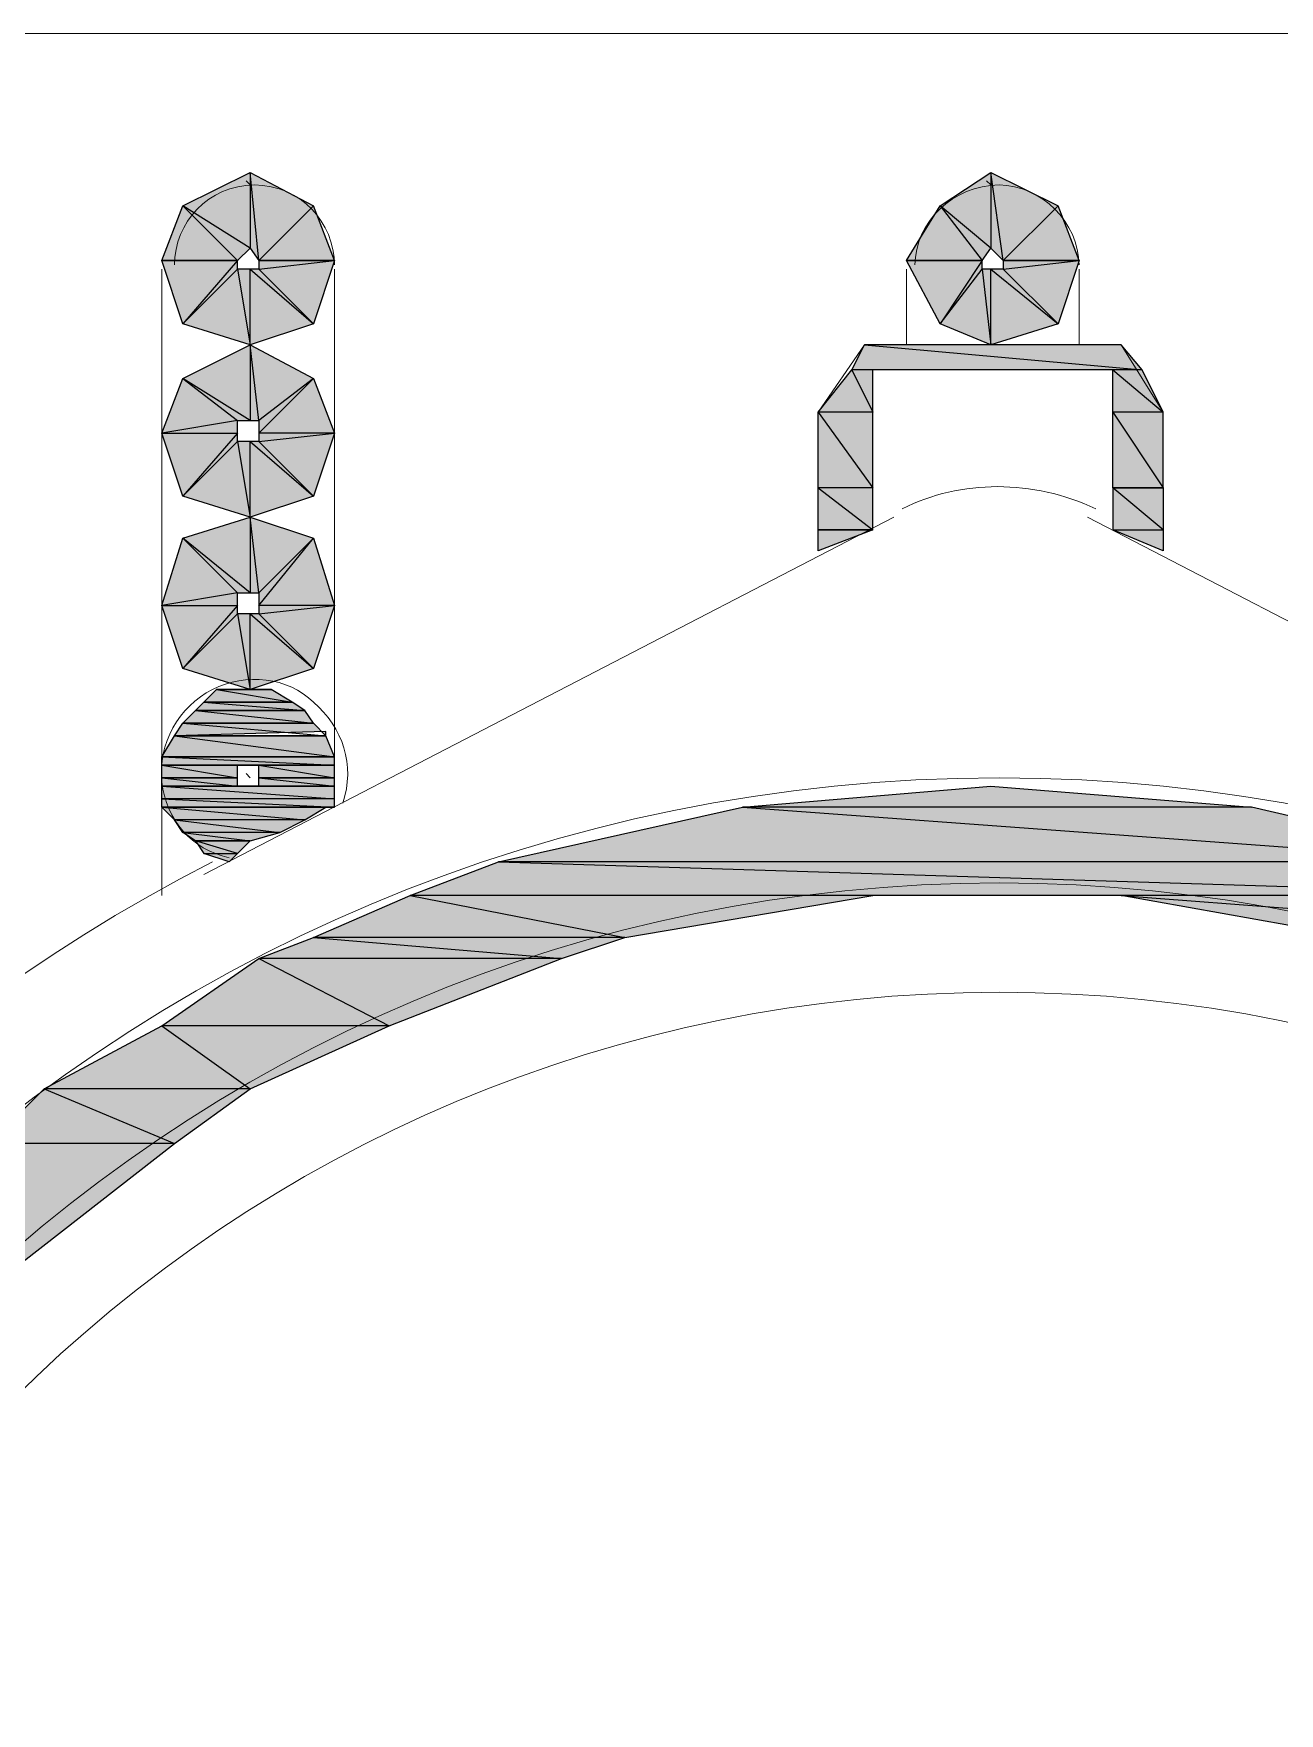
# Model space of a CAD drawing. Header units: millimetres. Extents: x 50 to 186, y -32 to 33.
# Drawn here: x 116.711 to 117.125, y -13.733 to -13.175 of the extents above; entities that cross this region are included whole.
import ezdxf

# ---------------------------------------------------------------- set-up
doc = ezdxf.new("R2010")
doc.units = ezdxf.units.MM
doc.layers.add('Prumada Eletrica', color=40, linetype='Continuous', lineweight=30)

msp = doc.modelspace()

# ---------------------------------------------------------------- hatches: boundary and pattern name
at = {"layer": 'Prumada Eletrica', "true_color": 0x000007}
h = msp.add_hatch(color=7, dxfattribs=at)
h.paths.add_polyline_path([(116.81108, -13.25027), (116.8041, -13.23211), (116.78594, -13.25027)])
h.paths.add_polyline_path([(116.8041, -13.23211), (116.78594, -13.25027), (116.78315, -13.22094)])
h.paths.add_polyline_path([(116.78594, -13.25027), (116.78315, -13.22094), (116.78315, -13.24608)])
h.paths.add_polyline_path([(116.78315, -13.22094), (116.78315, -13.24608), (116.7608, -13.23211)])
h.paths.add_polyline_path([(116.78315, -13.24608), (116.7608, -13.23211), (116.77896, -13.25027)])
h.paths.add_polyline_path([(116.7608, -13.23211), (116.77896, -13.25027), (116.75382, -13.25027)])
h = msp.add_hatch(color=7, dxfattribs=at)
h.paths.add_polyline_path([(117.05831, -13.25027), (117.05133, -13.23211), (117.03317, -13.25027)])
h.paths.add_polyline_path([(117.05133, -13.23211), (117.03317, -13.25027), (117.02898, -13.22094)])
h.paths.add_polyline_path([(117.03317, -13.25027), (117.02898, -13.22094), (117.02898, -13.24608)])
h.paths.add_polyline_path([(117.02898, -13.22094), (117.02898, -13.24608), (117.01222, -13.23211)])
h.paths.add_polyline_path([(117.02898, -13.24608), (117.01222, -13.23211), (117.02618, -13.25027)])
h.paths.add_polyline_path([(117.01222, -13.23211), (117.02618, -13.25027), (117.00104, -13.25027)])
h = msp.add_hatch(color=7, dxfattribs=at)
h.paths.add_polyline_path([(116.75382, -13.25027), (116.77896, -13.25027), (116.7608, -13.27122)])
h.paths.add_polyline_path([(116.77896, -13.25027), (116.7608, -13.27122), (116.77896, -13.25306)])
h.paths.add_polyline_path([(116.7608, -13.27122), (116.77896, -13.25306), (116.78315, -13.2782)])
h.paths.add_polyline_path([(116.77896, -13.25306), (116.78315, -13.2782), (116.78315, -13.25306)])
h.paths.add_polyline_path([(116.78315, -13.2782), (116.78315, -13.25306), (116.8041, -13.27122)])
h.paths.add_polyline_path([(116.78315, -13.25306), (116.8041, -13.27122), (116.78594, -13.25306)])
h.paths.add_polyline_path([(116.8041, -13.27122), (116.78594, -13.25306), (116.81108, -13.25027)])
h.paths.add_polyline_path([(116.78594, -13.25306), (116.81108, -13.25027), (116.78594, -13.25027)])
h = msp.add_hatch(color=7, dxfattribs=at)
h.paths.add_polyline_path([(117.00104, -13.25027), (117.02618, -13.25027), (117.01222, -13.27122)])
h.paths.add_polyline_path([(117.02618, -13.25027), (117.01222, -13.27122), (117.02618, -13.25306)])
h.paths.add_polyline_path([(117.01222, -13.27122), (117.02618, -13.25306), (117.02898, -13.2782)])
h.paths.add_polyline_path([(117.02618, -13.25306), (117.02898, -13.2782), (117.02898, -13.25306)])
h.paths.add_polyline_path([(117.02898, -13.2782), (117.02898, -13.25306), (117.05133, -13.27122)])
h.paths.add_polyline_path([(117.02898, -13.25306), (117.05133, -13.27122), (117.03317, -13.25306)])
h.paths.add_polyline_path([(117.05133, -13.27122), (117.03317, -13.25306), (117.05831, -13.25027)])
h.paths.add_polyline_path([(117.03317, -13.25306), (117.05831, -13.25027), (117.03317, -13.25027)])
h = msp.add_hatch(color=7, dxfattribs=at)
h.paths.add_polyline_path([(116.8041, -13.32849), (116.78594, -13.31033), (116.81108, -13.30753)])
h.paths.add_polyline_path([(116.78594, -13.31033), (116.81108, -13.30753), (116.78594, -13.30753)])
h.paths.add_polyline_path([(116.81108, -13.30753), (116.78594, -13.30753), (116.8041, -13.28938)])
h.paths.add_polyline_path([(116.78594, -13.30753), (116.8041, -13.28938), (116.78594, -13.30334)])
h.paths.add_polyline_path([(116.8041, -13.28938), (116.78594, -13.30334), (116.78315, -13.2782)])
h.paths.add_polyline_path([(116.78594, -13.30334), (116.78315, -13.2782), (116.78315, -13.30334)])
h.paths.add_polyline_path([(116.78315, -13.2782), (116.78315, -13.30334), (116.7608, -13.28938)])
h.paths.add_polyline_path([(116.78315, -13.30334), (116.7608, -13.28938), (116.77896, -13.30334)])
h.paths.add_polyline_path([(116.7608, -13.28938), (116.77896, -13.30334), (116.75382, -13.30753)])
h.paths.add_polyline_path([(116.77896, -13.30334), (116.75382, -13.30753), (116.77896, -13.30753)])
h.paths.add_polyline_path([(116.75382, -13.30753), (116.77896, -13.30753), (116.7608, -13.32849)])
h.paths.add_polyline_path([(116.77896, -13.30753), (116.7608, -13.32849), (116.77896, -13.31033)])
h.paths.add_polyline_path([(116.7608, -13.32849), (116.77896, -13.31033), (116.78315, -13.33547)])
h.paths.add_polyline_path([(116.77896, -13.31033), (116.78315, -13.33547), (116.78315, -13.31033)])
h.paths.add_polyline_path([(116.78315, -13.33547), (116.78315, -13.31033), (116.8041, -13.32849)])
h.paths.add_polyline_path([(116.78315, -13.31033), (116.8041, -13.32849), (116.78594, -13.31033)])
h = msp.add_hatch(color=7, dxfattribs=at)
h.paths.add_polyline_path([(117.07228, -13.2782), (116.98707, -13.2782), (117.07926, -13.28658)])
h.paths.add_polyline_path([(116.98707, -13.2782), (117.07926, -13.28658), (116.98288, -13.28658)])
h = msp.add_hatch(color=7, dxfattribs=at)
h.paths.add_polyline_path([(116.98987, -13.28658), (116.98288, -13.28658), (116.98987, -13.30055)])
h.paths.add_polyline_path([(116.98288, -13.28658), (116.98987, -13.30055), (116.97171, -13.30055)])
h = msp.add_hatch(color=7, dxfattribs=at)
h.paths.add_polyline_path([(117.07926, -13.28658), (117.06948, -13.28658), (117.08624, -13.30055)])
h.paths.add_polyline_path([(117.06948, -13.28658), (117.08624, -13.30055), (117.06948, -13.30055)])
h = msp.add_hatch(color=7, dxfattribs=at)
h.paths.add_polyline_path([(116.98987, -13.30055), (116.97171, -13.30055), (116.98987, -13.32569)])
h.paths.add_polyline_path([(116.97171, -13.30055), (116.98987, -13.32569), (116.97171, -13.32569)])
h = msp.add_hatch(color=7, dxfattribs=at)
h.paths.add_polyline_path([(117.08624, -13.30055), (117.06948, -13.30055), (117.08624, -13.32569)])
h.paths.add_polyline_path([(117.06948, -13.30055), (117.08624, -13.32569), (117.06948, -13.32569)])
h = msp.add_hatch(color=7, dxfattribs=at)
h.paths.add_polyline_path([(116.98987, -13.32569), (116.97171, -13.32569), (116.98987, -13.33966)])
h.paths.add_polyline_path([(116.97171, -13.32569), (116.98987, -13.33966), (116.97171, -13.33966)])
h = msp.add_hatch(color=7, dxfattribs=at)
h.paths.add_polyline_path([(117.06948, -13.32569), (117.06948, -13.33966), (117.08624, -13.33966)])
h.paths.add_polyline_path([(117.06948, -13.33966), (117.08624, -13.33966), (117.08624, -13.34664)])
for points in [[(117.06948, -13.32569), (117.08624, -13.32569), (117.08624, -13.33966)], [(116.97171, -13.33966), (116.98987, -13.33966), (116.97171, -13.34664)], [(117.02898, -13.42486), (117.11558, -13.43185), (116.94657, -13.43185)], [(116.76499, -13.44302), (116.78315, -13.44302), (116.77896, -13.44721)]]:
    msp.add_hatch(color=7, dxfattribs=at).paths.add_polyline_path(points)
h = msp.add_hatch(color=7, dxfattribs=at)
h.paths.add_polyline_path([(116.8041, -13.38575), (116.78594, -13.3676), (116.81108, -13.3648)])
h.paths.add_polyline_path([(116.78594, -13.3676), (116.81108, -13.3648), (116.78594, -13.3648)])
h.paths.add_polyline_path([(116.81108, -13.3648), (116.78594, -13.3648), (116.8041, -13.34245)])
h.paths.add_polyline_path([(116.78594, -13.3648), (116.8041, -13.34245), (116.78594, -13.36061)])
h.paths.add_polyline_path([(116.8041, -13.34245), (116.78594, -13.36061), (116.78315, -13.33547)])
h.paths.add_polyline_path([(116.78594, -13.36061), (116.78315, -13.33547), (116.78315, -13.36061)])
h.paths.add_polyline_path([(116.78315, -13.33547), (116.78315, -13.36061), (116.7608, -13.34245)])
h.paths.add_polyline_path([(116.78315, -13.36061), (116.7608, -13.34245), (116.77896, -13.36061)])
h.paths.add_polyline_path([(116.7608, -13.34245), (116.77896, -13.36061), (116.75382, -13.3648)])
h.paths.add_polyline_path([(116.77896, -13.36061), (116.75382, -13.3648), (116.77896, -13.3648)])
h.paths.add_polyline_path([(116.75382, -13.3648), (116.77896, -13.3648), (116.7608, -13.38575)])
h.paths.add_polyline_path([(116.77896, -13.3648), (116.7608, -13.38575), (116.77896, -13.3676)])
h.paths.add_polyline_path([(116.7608, -13.38575), (116.77896, -13.3676), (116.78315, -13.39274)])
h.paths.add_polyline_path([(116.77896, -13.3676), (116.78315, -13.39274), (116.78315, -13.3676)])
h.paths.add_polyline_path([(116.78315, -13.39274), (116.78315, -13.3676), (116.8041, -13.38575)])
h.paths.add_polyline_path([(116.78315, -13.3676), (116.8041, -13.38575), (116.78594, -13.3676)])
h = msp.add_hatch(color=7, dxfattribs=at)
h.paths.add_polyline_path([(116.79711, -13.39693), (116.76778, -13.39693), (116.80131, -13.39972)])
h.paths.add_polyline_path([(116.76778, -13.39693), (116.80131, -13.39972), (116.76499, -13.39972)])
h.paths.add_polyline_path([(116.80131, -13.39972), (116.76499, -13.39972)])
h.paths.add_polyline_path([(116.76499, -13.39972), (116.80131, -13.39972), (116.79991, -13.39972)])
h = msp.add_hatch(color=7, dxfattribs=at)
h.paths.add_polyline_path([(116.79013, -13.39274), (116.77197, -13.39274), (116.79711, -13.39693)])
h.paths.add_polyline_path([(116.77197, -13.39274), (116.79711, -13.39693), (116.76778, -13.39693)])
h.paths.add_polyline_path([(116.79711, -13.39693), (116.76778, -13.39693)])
h.paths.add_polyline_path([(116.76778, -13.39693), (116.79711, -13.39693)])
h = msp.add_hatch(color=7, dxfattribs=at)
h.paths.add_polyline_path([(116.80131, -13.39972), (116.76499, -13.39972), (116.8041, -13.40391)])
h.paths.add_polyline_path([(116.76499, -13.39972), (116.8041, -13.40391), (116.7608, -13.40391)])
h.paths.add_polyline_path([(116.8041, -13.40391), (116.7608, -13.40391)])
h.paths.add_polyline_path([(116.7608, -13.40391), (116.8041, -13.40391)])
h = msp.add_hatch(color=7, dxfattribs=at)
h.paths.add_polyline_path([(116.80829, -13.4081), (116.75801, -13.4081), (116.81108, -13.41509)])
h.paths.add_polyline_path([(116.75801, -13.4081), (116.81108, -13.41509), (116.75382, -13.41509)])
h.paths.add_polyline_path([(116.81108, -13.41509), (116.75382, -13.41509)])
h.paths.add_polyline_path([(116.75382, -13.41509), (116.81108, -13.41509)])
h = msp.add_hatch(color=7, dxfattribs=at)
h.paths.add_polyline_path([(116.8041, -13.40391), (116.7608, -13.40391), (116.80829, -13.4081)])
h.paths.add_polyline_path([(116.7608, -13.40391), (116.80829, -13.4081), (116.75801, -13.4081)])
h.paths.add_polyline_path([(116.80829, -13.4081), (116.75801, -13.4081)])
h.paths.add_polyline_path([(116.75801, -13.4081), (116.80829, -13.4081), (116.80829, -13.4067)])
h = msp.add_hatch(color=7, dxfattribs=at)
h.paths.add_polyline_path([(116.81108, -13.41509), (116.75382, -13.41509), (116.81108, -13.41788)])
h.paths.add_polyline_path([(116.75382, -13.41509), (116.81108, -13.41788), (116.75382, -13.41788)])
h = msp.add_hatch(color=7, dxfattribs=at)
h.paths.add_polyline_path([(116.77896, -13.41788), (116.75382, -13.41788)])
h.paths.add_polyline_path([(116.77896, -13.41788), (116.75382, -13.41788), (116.78315, -13.41788)])
h = msp.add_hatch(color=7, dxfattribs=at)
h.paths.add_polyline_path([(116.77896, -13.41788), (116.75382, -13.41788), (116.77896, -13.42207)])
h.paths.add_polyline_path([(116.75382, -13.41788), (116.77896, -13.42207), (116.75382, -13.42207)])
h = msp.add_hatch(color=7, dxfattribs=at)
h.paths.add_polyline_path([(116.81108, -13.41788), (116.78594, -13.41788), (116.81108, -13.42207)])
h.paths.add_polyline_path([(116.78594, -13.41788), (116.81108, -13.42207), (116.78594, -13.42207)])
h = msp.add_hatch(color=7, dxfattribs=at)
h.paths.add_polyline_path([(116.77896, -13.42207), (116.75382, -13.42207), (116.77896, -13.42486)])
h.paths.add_polyline_path([(116.75382, -13.42207), (116.77896, -13.42486), (116.75382, -13.42486)])
h = msp.add_hatch(color=7, dxfattribs=at)
h.paths.add_polyline_path([(116.78315, -13.42486), (116.75382, -13.42486)])
h.paths.add_polyline_path([(116.78315, -13.42486), (116.75382, -13.42486), (116.77896, -13.42486)])
h = msp.add_hatch(color=7, dxfattribs=at)
h.paths.add_polyline_path([(116.81108, -13.42486), (116.75382, -13.42486), (116.81108, -13.42905)])
h.paths.add_polyline_path([(116.75382, -13.42486), (116.81108, -13.42905), (116.75382, -13.42905)])
h = msp.add_hatch(color=7, dxfattribs=at)
h.paths.add_polyline_path([(116.81108, -13.42207), (116.78594, -13.42207), (116.81108, -13.42486)])
h.paths.add_polyline_path([(116.78594, -13.42207), (116.81108, -13.42486), (116.78594, -13.42486)])
h = msp.add_hatch(color=7, dxfattribs=at)
h.paths.add_polyline_path([(116.81108, -13.42905), (116.75382, -13.42905), (116.81108, -13.43185)])
h.paths.add_polyline_path([(116.75382, -13.42905), (116.81108, -13.43185), (116.75382, -13.43185)])
h = msp.add_hatch(color=7, dxfattribs=at)
h.paths.add_polyline_path([(116.80829, -13.43185), (116.75382, -13.43185)])
h.paths.add_polyline_path([(116.80829, -13.43185), (116.75382, -13.43185), (116.81108, -13.43185)])
h = msp.add_hatch(color=7, dxfattribs=at)
h.paths.add_polyline_path([(116.80829, -13.43185), (116.75382, -13.43185), (116.80131, -13.43604)])
h.paths.add_polyline_path([(116.75382, -13.43185), (116.80131, -13.43604), (116.75801, -13.43604)])
h = msp.add_hatch(color=7, dxfattribs=at)
h.paths.add_polyline_path([(116.80131, -13.43604), (116.75801, -13.43604), (116.79292, -13.44023)])
h.paths.add_polyline_path([(116.75801, -13.43604), (116.79292, -13.44023), (116.7608, -13.44023)])
h = msp.add_hatch(color=7, dxfattribs=at)
h.paths.add_polyline_path([(117.11558, -13.43185), (116.94657, -13.43185), (117.19379, -13.45)])
h.paths.add_polyline_path([(116.94657, -13.43185), (117.19379, -13.45), (116.86556, -13.45)])
h = msp.add_hatch(color=7, dxfattribs=at)
h.paths.add_polyline_path([(116.79292, -13.44023), (116.7608, -13.44023), (116.78315, -13.44302)])
h.paths.add_polyline_path([(116.7608, -13.44023), (116.78315, -13.44302), (116.76499, -13.44302)])
h = msp.add_hatch(color=7, dxfattribs=at)
h.paths.add_polyline_path([(116.76499, -13.44302), (116.76778, -13.44721), (116.77896, -13.44721)])
h.paths.add_polyline_path([(116.76778, -13.44721), (116.77896, -13.44721), (116.77616, -13.45)])
h = msp.add_hatch(color=7, dxfattribs=at)
h.paths.add_polyline_path([(117.19379, -13.45), (116.86556, -13.45), (117.22313, -13.46118)])
h.paths.add_polyline_path([(116.86556, -13.45), (117.22313, -13.46118), (116.83622, -13.46118)])
h = msp.add_hatch(color=7, dxfattribs=at)
h.paths.add_polyline_path([(116.98987, -13.46118), (116.83622, -13.46118), (116.90746, -13.47515)])
h.paths.add_polyline_path([(116.83622, -13.46118), (116.90746, -13.47515), (116.8041, -13.47515)])
h = msp.add_hatch(color=7, dxfattribs=at)
h.paths.add_polyline_path([(117.22313, -13.46118), (117.07228, -13.46118), (117.25525, -13.47515)])
h.paths.add_polyline_path([(117.07228, -13.46118), (117.25525, -13.47515), (117.15049, -13.47515)])
h = msp.add_hatch(color=7, dxfattribs=at)
h.paths.add_polyline_path([(116.90746, -13.47515), (116.8041, -13.47515), (116.88651, -13.48213)])
h.paths.add_polyline_path([(116.8041, -13.47515), (116.88651, -13.48213), (116.78594, -13.48213)])
h = msp.add_hatch(color=7, dxfattribs=at)
h.paths.add_polyline_path([(116.88651, -13.48213), (116.78594, -13.48213), (116.82924, -13.50448)])
h.paths.add_polyline_path([(116.78594, -13.48213), (116.82924, -13.50448), (116.75382, -13.50448)])
h = msp.add_hatch(color=7, dxfattribs=at)
h.paths.add_polyline_path([(116.82924, -13.50448), (116.75382, -13.50448), (116.78315, -13.52543)])
h.paths.add_polyline_path([(116.75382, -13.50448), (116.78315, -13.52543), (116.71471, -13.52543)])
h = msp.add_hatch(color=7, dxfattribs=at)
h.paths.add_polyline_path([(116.78315, -13.52543), (116.71471, -13.52543), (116.75801, -13.54359)])
h.paths.add_polyline_path([(116.71471, -13.52543), (116.75801, -13.54359), (116.69655, -13.54359)])
h = msp.add_hatch(color=7, dxfattribs=at)
h.paths.add_polyline_path([(116.75801, -13.54359), (116.69655, -13.54359), (116.70772, -13.5827)])
h.paths.add_polyline_path([(116.69655, -13.54359), (116.70772, -13.5827), (116.65046, -13.5827)])

# ---------------------------------------------------------------- linework, layer by layer
at = {"layer": 'Prumada Eletrica', "color": 7, "linetype": 'Continuous', "lineweight": 20, "true_color": 0x000007}
for points in [[(116.17137, -13.17484), (117.88798, -13.17484), (117.88798, -16.73937), (116.16438, -16.73937), (116.16299, -16.73937), (116.10013, -16.73937)], [(116.18533, -13.17484), (117.86564, -13.17484), (117.86564, -13.17484)], [(116.78315, -13.22513), (116.78175, -13.22373), (116.78175, -13.22373)], [(117.02898, -13.22513), (117.02758, -13.22373), (117.02758, -13.22373)], [(116.75382, -13.46118), (116.75382, -13.25306), (116.75382, -13.25306)], [(116.81108, -13.25306), (116.81108, -13.43185), (116.81108, -13.43185)], [(117.00104, -13.25306), (117.00104, -13.2782), (117.00104, -13.2782)], [(117.05831, -13.2782), (117.05831, -13.25306), (117.05831, -13.25306)], [(117.08624, -13.34664), (117.08624, -13.30055), (117.07228, -13.2782), (117.02898, -13.2782), (116.98707, -13.2782), (116.97171, -13.30055), (116.97171, -13.34664)], [(117.06948, -13.33966), (117.06948, -13.32569), (117.06948, -13.28658), (117.02898, -13.28658), (116.98987, -13.28658), (116.98987, -13.32569), (116.98987, -13.33966)], [(116.99685, -13.33547), (116.76778, -13.45419), (116.76778, -13.45419)], [(117.29017, -13.45419), (117.0611, -13.33547), (117.0611, -13.33547)], [(116.78315, -13.42207), (116.78175, -13.42067), (116.78175, -13.42067)]]:
    msp.add_lwpolyline(points, dxfattribs=at)
at = {"layer": 'Prumada Eletrica', "color": 7, "linetype": 'Continuous', "lineweight": -2, "true_color": 0x000007}
for points in [[(116.78315, -13.22094), (116.78315, -13.24608), (116.7608, -13.23211)], [(116.8041, -13.23211), (116.78594, -13.25027), (116.78315, -13.22094)], [(116.78594, -13.25027), (116.78315, -13.22094), (116.78315, -13.24608)], [(117.02898, -13.22094), (117.02898, -13.24608), (117.01222, -13.23211)], [(117.05133, -13.23211), (117.03317, -13.25027), (117.02898, -13.22094)], [(117.03317, -13.25027), (117.02898, -13.22094), (117.02898, -13.24608)], [(116.7608, -13.23211), (116.77896, -13.25027), (116.75382, -13.25027)], [(116.78315, -13.24608), (116.7608, -13.23211), (116.77896, -13.25027)], [(116.81108, -13.25027), (116.8041, -13.23211), (116.78594, -13.25027)], [(117.01222, -13.23211), (117.02618, -13.25027), (117.00104, -13.25027)], [(117.02898, -13.24608), (117.01222, -13.23211), (117.02618, -13.25027)], [(117.05831, -13.25027), (117.05133, -13.23211), (117.03317, -13.25027)], [(116.75382, -13.25027), (116.77896, -13.25027), (116.7608, -13.27122)], [(116.77896, -13.25027), (116.7608, -13.27122), (116.77896, -13.25306)], [(116.8041, -13.27122), (116.78594, -13.25306), (116.81108, -13.25027)], [(116.78594, -13.25306), (116.81108, -13.25027), (116.78594, -13.25027)], [(117.00104, -13.25027), (117.02618, -13.25027), (117.01222, -13.27122)], [(117.02618, -13.25027), (117.01222, -13.27122), (117.02618, -13.25306)], [(117.05133, -13.27122), (117.03317, -13.25306), (117.05831, -13.25027)], [(117.03317, -13.25306), (117.05831, -13.25027), (117.03317, -13.25027)], [(116.7608, -13.27122), (116.77896, -13.25306), (116.78315, -13.2782)], [(116.77896, -13.25306), (116.78315, -13.2782), (116.78315, -13.25306)], [(116.78315, -13.2782), (116.78315, -13.25306), (116.8041, -13.27122)], [(116.78315, -13.25306), (116.8041, -13.27122), (116.78594, -13.25306)], [(117.01222, -13.27122), (117.02618, -13.25306), (117.02898, -13.2782)], [(117.02618, -13.25306), (117.02898, -13.2782), (117.02898, -13.25306)], [(117.02898, -13.2782), (117.02898, -13.25306), (117.05133, -13.27122)], [(117.02898, -13.25306), (117.05133, -13.27122), (117.03317, -13.25306)], [(116.78315, -13.2782), (116.78315, -13.30334), (116.7608, -13.28938)], [(116.8041, -13.28938), (116.78594, -13.30334), (116.78315, -13.2782)], [(116.78594, -13.30334), (116.78315, -13.2782), (116.78315, -13.30334)], [(116.98707, -13.2782), (117.07926, -13.28658), (116.98288, -13.28658)], [(117.07228, -13.2782), (116.98707, -13.2782), (117.07926, -13.28658)], [(116.7608, -13.28938), (116.77896, -13.30334), (116.75382, -13.30753)], [(116.78315, -13.30334), (116.7608, -13.28938), (116.77896, -13.30334)], [(116.81108, -13.30753), (116.78594, -13.30753), (116.8041, -13.28938)], [(116.78594, -13.30753), (116.8041, -13.28938), (116.78594, -13.30334)], [(116.98288, -13.28658), (116.98987, -13.30055), (116.97171, -13.30055)], [(116.98987, -13.28658), (116.98288, -13.28658), (116.98987, -13.30055)], [(117.07926, -13.28658), (117.06948, -13.28658), (117.08624, -13.30055)], [(117.06948, -13.28658), (117.08624, -13.30055), (117.06948, -13.30055)], [(116.98987, -13.30055), (116.97171, -13.30055), (116.98987, -13.32569)], [(116.97171, -13.30055), (116.98987, -13.32569), (116.97171, -13.32569)], [(117.08624, -13.30055), (117.06948, -13.30055), (117.08624, -13.32569)], [(117.06948, -13.30055), (117.08624, -13.32569), (117.06948, -13.32569)], [(116.77896, -13.30334), (116.75382, -13.30753), (116.77896, -13.30753)], [(116.75382, -13.30753), (116.77896, -13.30753), (116.7608, -13.32849)], [(116.77896, -13.30753), (116.7608, -13.32849), (116.77896, -13.31033)], [(116.8041, -13.32849), (116.78594, -13.31033), (116.81108, -13.30753)], [(116.78594, -13.31033), (116.81108, -13.30753), (116.78594, -13.30753)], [(116.7608, -13.32849), (116.77896, -13.31033), (116.78315, -13.33547)], [(116.77896, -13.31033), (116.78315, -13.33547), (116.78315, -13.31033)], [(116.78315, -13.33547), (116.78315, -13.31033), (116.8041, -13.32849)], [(116.78315, -13.31033), (116.8041, -13.32849), (116.78594, -13.31033)], [(116.98987, -13.32569), (116.97171, -13.32569), (116.98987, -13.33966)], [(116.97171, -13.32569), (116.98987, -13.33966), (116.97171, -13.33966)], [(117.06948, -13.32569), (117.06948, -13.33966), (117.08624, -13.33966)], [(117.06948, -13.32569), (117.08624, -13.32569), (117.08624, -13.33966)], [(116.78315, -13.33547), (116.78315, -13.36061), (116.7608, -13.34245)], [(116.8041, -13.34245), (116.78594, -13.36061), (116.78315, -13.33547)], [(116.78594, -13.36061), (116.78315, -13.33547), (116.78315, -13.36061)], [(116.97171, -13.33966), (116.98987, -13.33966), (116.97171, -13.34664)], [(117.06948, -13.33966), (117.08624, -13.33966), (117.08624, -13.34664)], [(116.7608, -13.34245), (116.77896, -13.36061), (116.75382, -13.3648)], [(116.78315, -13.36061), (116.7608, -13.34245), (116.77896, -13.36061)], [(116.81108, -13.3648), (116.78594, -13.3648), (116.8041, -13.34245)], [(116.78594, -13.3648), (116.8041, -13.34245), (116.78594, -13.36061)], [(116.77896, -13.36061), (116.75382, -13.3648), (116.77896, -13.3648)], [(116.75382, -13.3648), (116.77896, -13.3648), (116.7608, -13.38575)], [(116.77896, -13.3648), (116.7608, -13.38575), (116.77896, -13.3676)], [(116.7608, -13.38575), (116.77896, -13.3676), (116.78315, -13.39274)], [(116.77896, -13.3676), (116.78315, -13.39274), (116.78315, -13.3676)], [(116.78315, -13.39274), (116.78315, -13.3676), (116.8041, -13.38575)], [(116.78315, -13.3676), (116.8041, -13.38575), (116.78594, -13.3676)], [(116.8041, -13.38575), (116.78594, -13.3676), (116.81108, -13.3648)], [(116.78594, -13.3676), (116.81108, -13.3648), (116.78594, -13.3648)], [(116.76778, -13.39693), (116.80131, -13.39972), (116.76499, -13.39972)], [(116.77197, -13.39274), (116.79711, -13.39693), (116.76778, -13.39693)], [(116.79711, -13.39693), (116.76778, -13.39693)], [(116.76778, -13.39693), (116.79711, -13.39693), (116.79711, -13.39693)], [(116.79711, -13.39693), (116.76778, -13.39693), (116.80131, -13.39972)], [(116.79013, -13.39274), (116.77616, -13.39274), (116.77197, -13.39274)], [(116.79013, -13.39274), (116.77197, -13.39274), (116.79711, -13.39693)], [(116.77896, -13.39274), (116.79013, -13.39274), (116.77616, -13.39274)], [(116.77616, -13.39274), (116.79013, -13.39274), (116.79013, -13.39274)], [(116.78594, -13.39274), (116.77896, -13.39274), (116.77896, -13.39274)], [(116.78594, -13.39274), (116.77896, -13.39274), (116.79013, -13.39274)], [(116.76499, -13.39972), (116.8041, -13.40391), (116.7608, -13.40391)], [(116.80131, -13.39972), (116.76499, -13.39972)], [(116.76499, -13.39972), (116.80131, -13.39972), (116.79991, -13.39972)], [(116.80131, -13.39972), (116.76499, -13.39972), (116.8041, -13.40391)], [(116.75801, -13.4081), (116.81108, -13.41509), (116.75382, -13.41509)], [(116.7608, -13.40391), (116.80829, -13.4081), (116.75801, -13.4081)], [(116.75801, -13.4081), (116.80829, -13.4081), (116.80829, -13.4067)], [(116.80829, -13.4081), (116.75801, -13.4081)], [(116.80829, -13.4081), (116.75801, -13.4081), (116.81108, -13.41509)], [(116.8041, -13.40391), (116.7608, -13.40391)], [(116.7608, -13.40391), (116.8041, -13.40391), (116.8041, -13.40391)], [(116.8041, -13.40391), (116.7608, -13.40391), (116.80829, -13.4081)], [(116.81108, -13.41509), (116.75382, -13.41509)], [(116.75382, -13.41509), (116.81108, -13.41509), (116.81108, -13.41509)], [(116.81108, -13.41509), (116.75382, -13.41509), (116.81108, -13.41788)], [(116.75382, -13.41509), (116.81108, -13.41788), (116.75382, -13.41788)], [(116.75382, -13.41788), (116.78315, -13.41788), (116.78315, -13.41788)], [(116.78315, -13.41788), (116.78315, -13.41788), (116.75382, -13.41788)], [(116.77896, -13.41788), (116.77896, -13.41788), (116.75382, -13.41788)], [(116.77896, -13.41788), (116.75382, -13.41788), (116.78315, -13.41788)], [(116.75382, -13.41788), (116.77896, -13.41788), (116.77896, -13.41788)], [(116.77896, -13.41788), (116.77896, -13.41788), (116.75382, -13.41788)], [(116.75382, -13.41788), (116.77896, -13.41788), (116.77896, -13.41788)], [(116.77896, -13.41788), (116.77896, -13.41788), (116.75382, -13.41788)], [(116.77896, -13.41788), (116.75382, -13.41788)], [(116.75382, -13.41788), (116.77896, -13.41788), (116.77896, -13.41788)], [(116.77896, -13.41788), (116.75382, -13.41788), (116.77896, -13.42207)], [(116.75382, -13.41788), (116.77896, -13.42207), (116.75382, -13.42207)], [(116.78315, -13.41788), (116.81108, -13.41788), (116.81108, -13.41788)], [(116.81108, -13.41788), (116.81108, -13.41788), (116.78315, -13.41788)], [(116.81108, -13.41788), (116.78315, -13.41788)], [(116.78315, -13.41788), (116.81108, -13.41788), (116.81108, -13.41788)], [(116.78315, -13.41788), (116.81108, -13.41788), (116.81108, -13.41788)], [(116.81108, -13.41788), (116.81108, -13.41788), (116.78315, -13.41788)], [(116.81108, -13.41788), (116.78315, -13.41788)], [(116.78315, -13.41788), (116.81108, -13.41788), (116.78594, -13.41788)], [(116.78594, -13.41788), (116.81108, -13.41788), (116.81108, -13.41788)], [(116.81108, -13.41788), (116.81108, -13.41788), (116.78594, -13.41788)], [(116.81108, -13.41788), (116.78594, -13.41788), (116.81108, -13.42207)], [(116.78594, -13.41788), (116.81108, -13.42207), (116.78594, -13.42207)], [(116.75382, -13.42207), (116.77896, -13.42207), (116.77896, -13.42207)], [(116.77896, -13.42207), (116.77896, -13.42207), (116.75382, -13.42207)], [(116.75382, -13.42207), (116.77896, -13.42207), (116.77896, -13.42207)], [(116.77896, -13.42207), (116.77896, -13.42207), (116.75382, -13.42207)], [(116.75382, -13.42207), (116.77896, -13.42207), (116.77896, -13.42207)], [(116.77896, -13.42207), (116.77896, -13.42207), (116.75382, -13.42207)], [(116.75382, -13.42207), (116.77896, -13.42207), (116.77896, -13.42207)], [(116.77896, -13.42207), (116.77896, -13.42207), (116.75382, -13.42207)], [(116.75382, -13.42207), (116.77896, -13.42207), (116.77896, -13.42207)], [(116.77896, -13.42207), (116.77896, -13.42207), (116.75382, -13.42207)], [(116.77896, -13.42207), (116.75382, -13.42207), (116.77896, -13.42486)], [(116.75382, -13.42207), (116.77896, -13.42486), (116.75382, -13.42486)], [(116.75382, -13.42486), (116.77896, -13.42486), (116.77896, -13.42486)], [(116.77896, -13.42486), (116.77896, -13.42486), (116.75382, -13.42486)], [(116.75382, -13.42486), (116.77896, -13.42486), (116.77896, -13.42486)], [(116.77896, -13.42486), (116.77896, -13.42486), (116.75382, -13.42486)], [(116.75382, -13.42486), (116.77896, -13.42486), (116.77896, -13.42486)], [(116.77896, -13.42486), (116.77896, -13.42486), (116.75382, -13.42486)], [(116.78315, -13.42486), (116.78315, -13.42486), (116.75382, -13.42486)], [(116.78315, -13.42486), (116.75382, -13.42486), (116.77896, -13.42486)], [(116.75382, -13.42486), (116.78315, -13.42486), (116.78315, -13.42486)], [(116.78315, -13.42486), (116.78315, -13.42486), (116.75382, -13.42486)], [(116.75382, -13.42486), (116.78315, -13.42486), (116.78315, -13.42486)], [(116.78315, -13.42486), (116.78315, -13.42486), (116.75382, -13.42486)], [(116.81108, -13.42486), (116.75382, -13.42486), (116.81108, -13.42905)], [(116.75382, -13.42486), (116.81108, -13.42905), (116.75382, -13.42905)], [(116.78594, -13.42486), (116.81108, -13.42486), (116.78315, -13.42486)], [(116.78315, -13.42486), (116.81108, -13.42486), (116.81108, -13.42486)], [(116.81108, -13.42486), (116.81108, -13.42486), (116.78315, -13.42486)], [(116.78315, -13.42486), (116.81108, -13.42486), (116.81108, -13.42486)], [(116.81108, -13.42486), (116.81108, -13.42486), (116.78315, -13.42486)], [(116.81108, -13.42486), (116.78315, -13.42486)], [(116.78315, -13.42486), (116.81108, -13.42486), (116.81108, -13.42486)], [(116.78594, -13.42207), (116.81108, -13.42207), (116.81108, -13.42207)], [(116.81108, -13.42207), (116.81108, -13.42207), (116.78594, -13.42207)], [(116.78594, -13.42207), (116.81108, -13.42207), (116.81108, -13.42207)], [(116.81108, -13.42207), (116.81108, -13.42207), (116.78594, -13.42207)], [(116.78594, -13.42207), (116.81108, -13.42207), (116.81108, -13.42207)], [(116.81108, -13.42207), (116.81108, -13.42207), (116.78594, -13.42207)], [(116.78594, -13.42207), (116.81108, -13.42207), (116.81108, -13.42207)], [(116.81108, -13.42207), (116.81108, -13.42207), (116.78594, -13.42207)], [(116.78594, -13.42207), (116.81108, -13.42207), (116.81108, -13.42207)], [(116.81108, -13.42207), (116.81108, -13.42207), (116.78594, -13.42207)], [(116.81108, -13.42207), (116.78594, -13.42207), (116.81108, -13.42486)], [(116.78594, -13.42207), (116.81108, -13.42486), (116.78594, -13.42486)], [(116.78594, -13.42486), (116.81108, -13.42486), (116.81108, -13.42486)], [(116.81108, -13.42486), (116.81108, -13.42486), (116.78594, -13.42486)], [(116.78594, -13.42486), (116.81108, -13.42486), (116.81108, -13.42486)], [(116.81108, -13.42486), (116.81108, -13.42486), (116.78594, -13.42486)], [(116.81108, -13.42486), (116.78594, -13.42486)], [(117.02898, -13.42486), (117.11558, -13.43185), (116.94657, -13.43185)], [(116.81108, -13.42905), (116.75382, -13.42905), (116.81108, -13.43185)], [(116.75382, -13.42905), (116.81108, -13.43185), (116.75382, -13.43185)], [(116.80829, -13.43185), (116.80829, -13.43185), (116.75382, -13.43185)], [(116.80829, -13.43185), (116.75382, -13.43185), (116.81108, -13.43185)], [(116.80829, -13.43185), (116.75382, -13.43185), (116.80131, -13.43604)], [(116.75382, -13.43185), (116.80131, -13.43604), (116.75801, -13.43604)], [(116.80131, -13.43604), (116.75801, -13.43604), (116.79292, -13.44023)], [(116.75801, -13.43604), (116.79292, -13.44023), (116.7608, -13.44023)], [(116.94657, -13.43185), (117.19379, -13.45), (116.86556, -13.45)], [(117.11558, -13.43185), (116.94657, -13.43185), (117.19379, -13.45)], [(116.79292, -13.44023), (116.7608, -13.44023), (116.78315, -13.44302)], [(116.7608, -13.44023), (116.78315, -13.44302), (116.76499, -13.44302)], [(116.76499, -13.44302), (116.76778, -13.44721), (116.77896, -13.44721)], [(116.76499, -13.44302), (116.78315, -13.44302), (116.77896, -13.44721)], [(116.76778, -13.44721), (116.77896, -13.44721), (116.77616, -13.45)], [(116.86556, -13.45), (117.22313, -13.46118), (116.83622, -13.46118)], [(117.19379, -13.45), (116.86556, -13.45), (117.22313, -13.46118)], [(116.83622, -13.46118), (116.90746, -13.47515), (116.8041, -13.47515)], [(116.98987, -13.46118), (116.83622, -13.46118), (116.90746, -13.47515)], [(117.22313, -13.46118), (117.07228, -13.46118), (117.25525, -13.47515)], [(117.07228, -13.46118), (117.25525, -13.47515), (117.15049, -13.47515)], [(116.8041, -13.47515), (116.88651, -13.48213), (116.78594, -13.48213)], [(116.90746, -13.47515), (116.8041, -13.47515), (116.88651, -13.48213)], [(116.78594, -13.48213), (116.82924, -13.50448), (116.75382, -13.50448)], [(116.88651, -13.48213), (116.78594, -13.48213), (116.82924, -13.50448)], [(116.75382, -13.50448), (116.78315, -13.52543), (116.71471, -13.52543)], [(116.82924, -13.50448), (116.75382, -13.50448), (116.78315, -13.52543)], [(116.71471, -13.52543), (116.75801, -13.54359), (116.69655, -13.54359)], [(116.78315, -13.52543), (116.71471, -13.52543), (116.75801, -13.54359)], [(116.75801, -13.54359), (116.69655, -13.54359), (116.70772, -13.5827)]]:
    msp.add_lwpolyline(points, close=True, dxfattribs=at)
at = {"layer": 'Prumada Eletrica', "color": 7, "linetype": 'Continuous', "lineweight": 20, "true_color": 0x000007}
for points in [[(116.78454, -13.22513), (116.76918, -13.22513), (116.75801, -13.2377), (116.75801, -13.25166)], [(116.81108, -13.25166), (116.81108, -13.2377), (116.79991, -13.22513), (116.78454, -13.22513)], [(117.03177, -13.22513), (117.01641, -13.22513), (117.00384, -13.2377), (117.00384, -13.25166)], [(117.05831, -13.25166), (117.05831, -13.2377), (117.04574, -13.22513), (117.03177, -13.22513)], [(117.0639, -13.33268), (117.04294, -13.3229), (117.0192, -13.3229), (116.99964, -13.33268)]]:
    msp.add_open_spline(points, degree=3, dxfattribs=at)
for points in [[(116.81388, -13.43045), (116.81807, -13.41788), (116.81388, -13.40531), (116.8041, -13.39693), (116.8041, -13.39693), (116.79572, -13.38855), (116.78175, -13.38715), (116.77058, -13.39274), (116.77058, -13.39274), (116.7594, -13.39832), (116.75242, -13.41089), (116.75382, -13.42347), (116.75382, -13.42347), (116.75521, -13.43604), (116.76359, -13.44581), (116.77616, -13.44861)], [(117.56533, -13.95703), (117.56533, -13.66091), (117.32649, -13.42207), (117.03177, -13.42207), (117.03177, -13.42207), (116.73566, -13.42207), (116.49681, -13.66091), (116.49681, -13.95703), (116.49681, -13.95703), (116.49681, -14.25174), (116.73566, -14.49059), (117.03177, -14.49059), (117.03177, -14.49059), (117.32649, -14.49059), (117.56533, -14.25174), (117.56533, -13.95703)], [(116.77058, -13.45), (116.53592, -13.57013), (116.4144, -13.83551), (116.47726, -14.09112), (116.47726, -14.09112), (116.53871, -14.34672), (116.76778, -14.5269), (117.03177, -14.5269), (117.03177, -14.5269), (117.29436, -14.5269), (117.52343, -14.34672), (117.58489, -14.09112), (117.58489, -14.09112), (117.64774, -13.83551), (117.52622, -13.57013), (117.29296, -13.45)], [(117.53041, -13.95703), (117.53041, -13.68047), (117.30693, -13.45699), (117.03177, -13.45699), (117.03177, -13.45699), (116.75521, -13.45699), (116.53313, -13.68047), (116.53313, -13.95703), (116.53313, -13.95703), (116.53313, -14.23219), (116.75521, -14.45567), (117.03177, -14.45567), (117.03177, -14.45567), (117.30693, -14.45567), (117.53041, -14.23219), (117.53041, -13.95703)], [(117.4941, -13.95703), (117.4941, -13.70002), (117.28738, -13.4933), (117.03177, -13.4933), (117.03177, -13.4933), (116.77616, -13.4933), (116.56805, -13.70002), (116.56805, -13.95703), (116.56805, -13.95703), (116.56805, -14.21263), (116.77616, -14.41935), (117.03177, -14.41935), (117.03177, -14.41935), (117.28738, -14.41935), (117.4941, -14.21263), (117.4941, -13.95703)]]:
    msp.add_open_spline(points, degree=3, knots=[0, 0, 0, 0, 0.0625, 0.0625, 0.0625, 0.062501, 0.125, 0.125, 0.125, 0.125001, 0.1875, 0.1875, 0.1875, 0.187501, 1, 1, 1, 1], dxfattribs=at)

doc.saveas('drawing.dxf')
